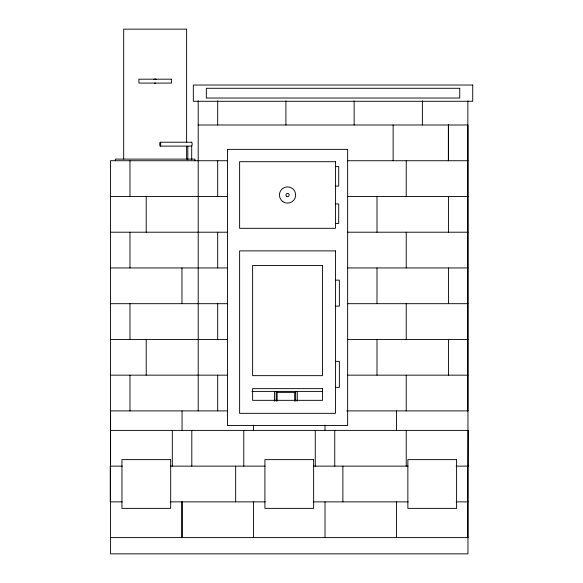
<?xml version="1.0" encoding="UTF-8"?>
<svg xmlns="http://www.w3.org/2000/svg" width="583" height="583" viewBox="0 0 583 583"><rect width="100%" height="100%" fill="white"/><g stroke="black" fill="none" stroke-linecap="round" stroke-linejoin="round"><path stroke-width="0.87" d="M154.094 79.303A2.113 2.113 0 0 0 153.657 79.638A2.106 2.092 -90 0 1 154.094 79.303L156.208 79.303A2.106 2.092 -90 0 1 156.645 79.638A2.113 2.113 0 0 0 156.208 79.303M155.697 83.172L154.604 83.172M198.198 124.995L467.96 124.995L467.96 553.85L110.581 553.85L110.581 537.606M160.252 142.216L191.632 142.216M160.252 146.114L191.698 146.114L191.698 159.742M227.436 160.733L110.478 160.733L110.478 537.606L467.96 537.606M347.424 160.733L467.96 160.733M335.465 166.578L338.716 166.578L338.716 186.072L335.465 186.072M110.478 196.471L227.436 196.471M347.337 196.471L467.96 196.471M335.465 203.941L338.716 203.941L338.716 223.435L335.465 223.435M110.478 232.209L227.436 232.209M347.337 232.209L467.96 232.209M110.478 267.947L227.436 267.947M347.337 267.947L467.96 267.947M335.465 280.131L339.364 280.131L339.364 306.119L335.465 306.119M110.478 303.685L227.436 303.685M347.337 303.685L467.96 303.685M110.478 339.423L227.436 339.423M347.337 339.423L467.96 339.423M335.465 361.351L339.364 361.351L339.364 387.345L335.465 387.345M110.478 375.16L227.436 375.16M347.337 375.16L467.96 375.16M251.914 391.404L322.69 391.404M277.144 392.381L295.151 392.381M110.478 410.898L227.436 410.898M346.725 410.898L467.96 410.898M110.581 430.392L467.96 430.392M110.478 466.13L122.386 466.13M170.498 466.13L265.148 466.13M313.399 466.13L408.049 466.13M456.161 466.13L467.96 466.13M110.478 501.868L122.241 501.868M170.192 501.868L265.294 501.868M313.246 501.868L408.246 501.868M456.197 501.868L467.96 501.868M468.171 430.392L468.069 466.13M467.858 100.866L467.858 410.898M467.858 466.13L467.858 537.606M448.473 124.995L448.473 160.733M448.473 196.471L448.473 232.209M448.473 267.947L448.473 303.685M448.473 339.423L448.473 375.16M448.363 124.995L448.363 160.733M422.376 100.866L422.376 124.995M406.234 160.733L406.234 196.471M406.234 232.209L406.234 267.947M406.234 303.685L406.234 339.423M406.234 375.16L406.234 410.898M406.234 430.392L406.234 466.13M396.484 410.898L396.484 430.392M396.484 501.868L396.484 537.606M393.131 124.995L393.131 160.733M376.997 196.471L376.997 232.209M376.997 267.947L376.997 303.685M376.997 339.423L376.997 375.16M354.143 100.866L354.143 124.995M342.877 466.13L342.877 501.868M334.759 430.392L334.759 466.13M325.008 425.073L325.008 430.392M325.008 501.868L325.008 537.606M315.265 430.392L315.265 466.13M297.294 391.404L297.294 401.148M295.668 391.404L295.668 401.148M294.692 392.381L294.692 401.148M285.918 100.866L285.918 124.995M277.144 391.404L277.144 401.148M276.174 391.404L276.174 401.148M274.549 391.404L274.549 401.148M253.532 425.073L253.532 430.392M253.532 501.868L253.532 537.606M243.789 430.392L243.789 466.13M235.663 466.13L235.663 501.868M217.692 100.866L217.692 124.995M217.692 160.733L217.692 196.471M217.692 232.209L217.692 267.947M217.692 303.685L217.692 339.423M217.692 375.16L217.692 410.898M198.198 100.866L198.198 410.898M194.948 160.908L194.948 159.108L115.354 159.108L115.354 160.733M191.807 430.392L191.807 466.13M187.799 146.114L187.799 159.742M186.618 142.748L186.618 29.15L123.683 29.15L123.683 159.108M186.618 146.384L186.618 159.108M182.056 410.898L182.056 430.392M182.056 501.868L182.056 537.606M181.954 267.947L181.954 303.685M181.954 501.868L181.954 537.606M172.313 430.392L172.313 466.13M146.216 196.471L146.216 232.209M146.216 339.423L146.216 375.16M129.973 160.733L129.973 196.471M129.973 232.209L129.973 267.947M129.973 303.685L129.973 339.423M129.973 375.16L129.973 410.898M110.581 410.898L110.581 466.13M110.267 466.13L110.267 501.868M154.174 79.441A1.946 1.946 0 0 1 156.127 79.441M191.384 142.471A1.946 0.503 -90 0 1 192.135 143.906A1.946 0.503 -90 0 1 191.501 146.042M171.395 79.186L138.907 79.186L138.907 83.085L171.395 83.085L171.395 79.186M472.733 85.031L193.323 85.031L193.323 101.274L472.733 101.274L472.733 85.031M459.739 88.281L206.324 88.281L206.324 98.024L459.739 98.024L459.739 88.281M347.65 149.357L227.436 149.357L227.436 425.517L347.65 425.517L347.65 149.357M335.465 161.702L239.62 161.702L239.62 228.31L335.465 228.31L335.465 161.702M335.465 250.887L239.62 250.887L239.62 413.332L335.465 413.332L335.465 250.887M322.472 265.505L252.621 265.505L252.621 375.649L322.472 375.649L322.472 265.505M322.472 388.642L252.621 388.642L252.621 400.339L322.472 400.339L322.472 388.642M170.688 459.63L121.956 459.63L121.956 508.369L170.688 508.369L170.688 459.63M313.639 459.63L264.908 459.63L264.908 508.369L313.639 508.369L313.639 459.63M456.591 459.63L407.86 459.63L407.86 508.369L456.591 508.369L456.591 459.63M160.609 145.539A1.946 0.503 -90 0 0 160.383 142.281A1.946 0.503 -90 0 0 159.764 144.664A1.946 0.503 -90 0 0 160.609 145.539M286.61 196.34A1.625 1.625 0 0 0 289.161 195.152A1.625 1.625 0 0 0 286.858 193.534A1.625 1.625 0 0 0 286.61 196.34M282.879 201.652A8.126 8.126 0 0 0 295.632 195.728A8.126 8.126 0 0 0 284.118 187.639A8.126 8.126 0 0 0 282.879 201.652"/></g></svg>
